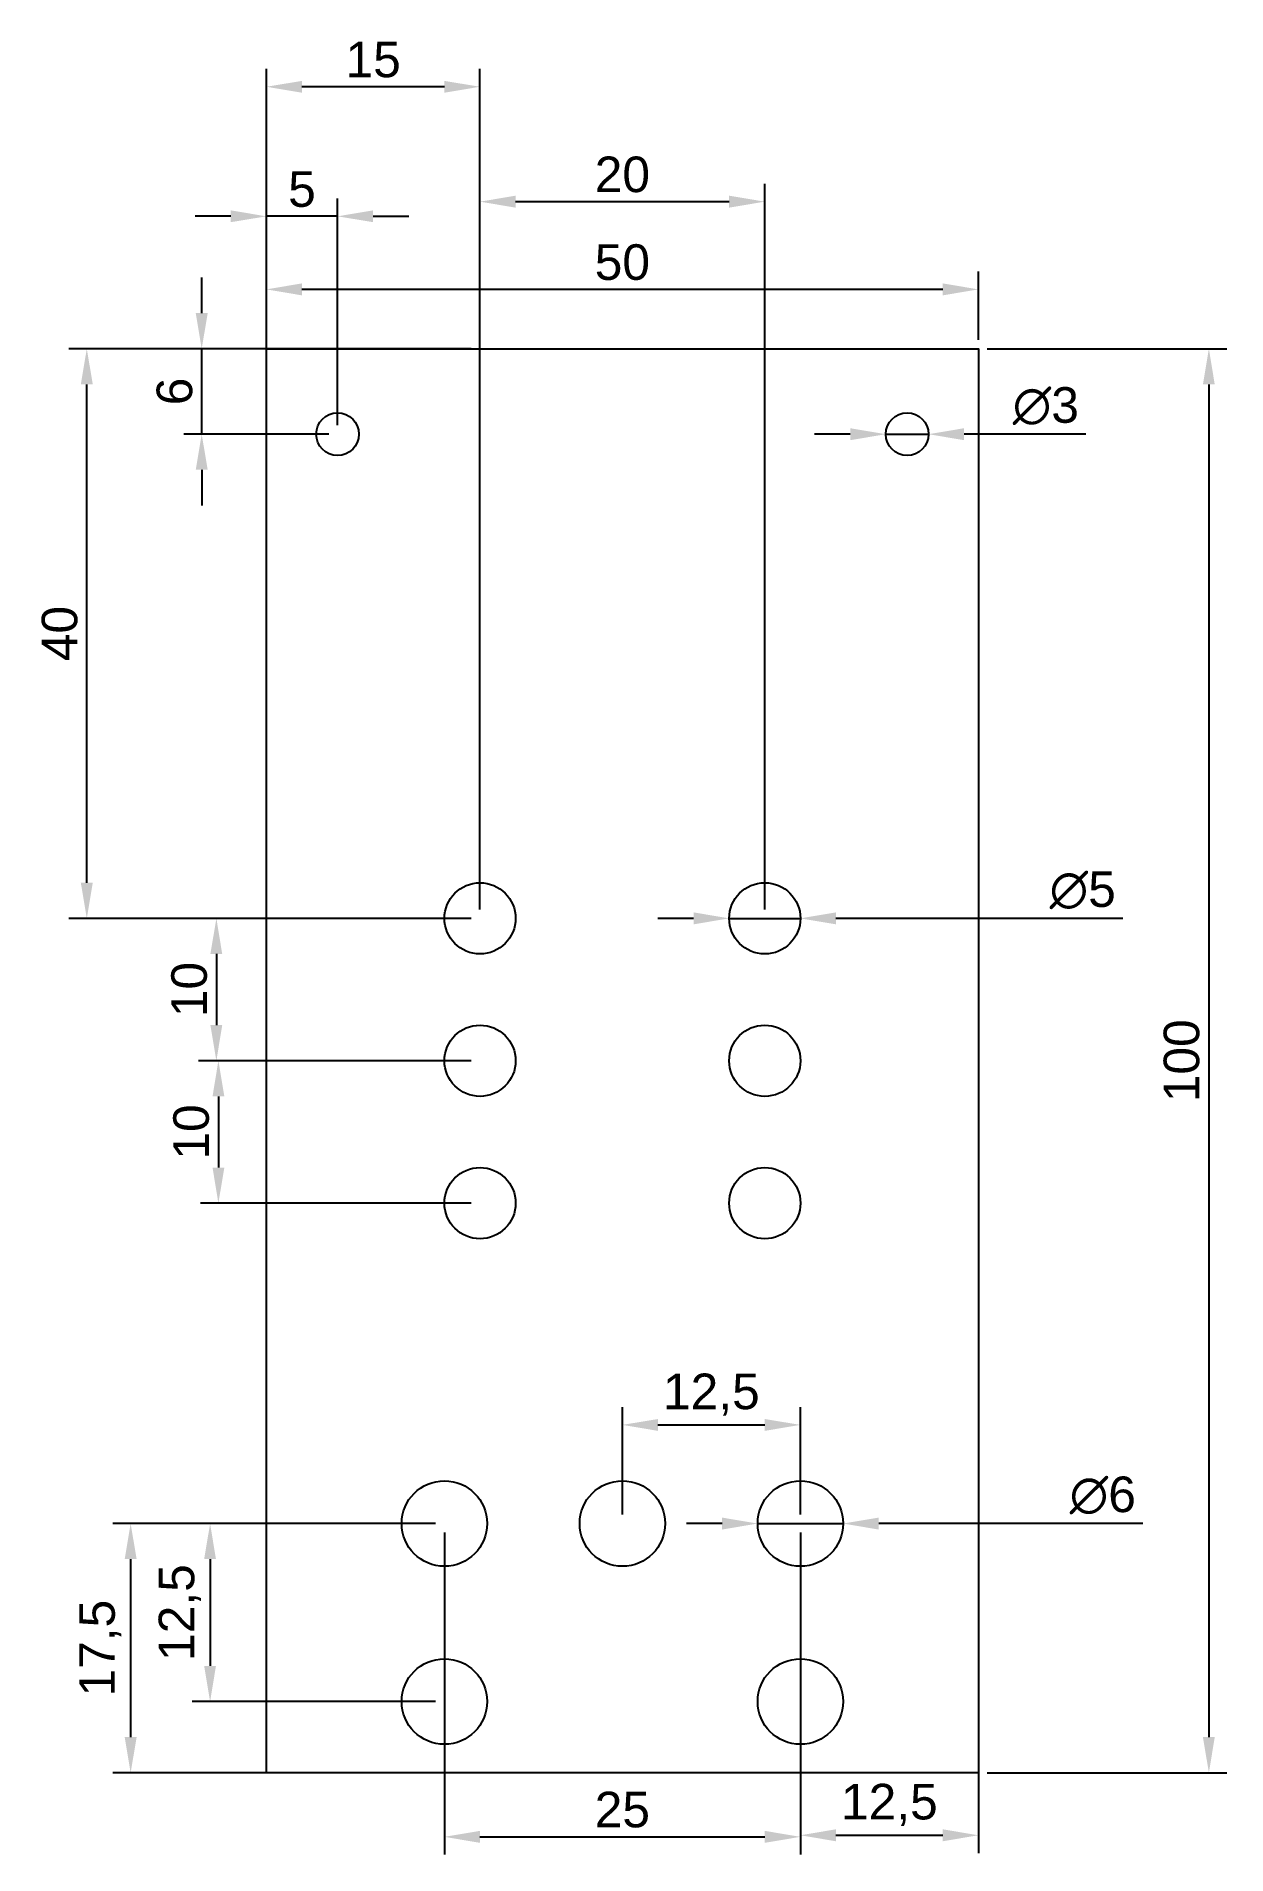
# Model space of a CAD drawing. Header units: millimetres. Extents: x 1582 to 3281, y 2020 to 4252.
# Drawn here: x 1582.1 to 1665.7, y 2020.5 to 2148.1 of the extents above; entities outside this region: 2.
import ezdxf

# ---------------------------------------------------------------- set-up
doc = ezdxf.new("R2010")
doc.units = ezdxf.units.MM
doc.styles.get("Standard").update_dxf_attribs({"font": 'arial.ttf'})
doc.dimstyles.new('ISO-25', dxfattribs={"dimtxt": 2.5, "dimasz": 2.5, "dimexe": 1.25, "dimexo": 0.625, "dimtad": 1, "dimtxsty": 'Standard', "dimcen": 2.5, "dimadec": 0, "dimazin": 0, "dimtfac": 1, "dimtmove": 0, "dimatfit": 3, "dimfxl": 1, "dimarcsym": 0})

# ---------------------------------------------------------------- blocks, each defined once
blk = doc.blocks.new('*D1')
at = {"color": 0, "lineweight": -2, "transparency": 16777216}
for p, q in [((1598.24, 2126.84), (1598.24, 2131.63)), ((1648.24, 2126.84), (1648.24, 2131.63)), ((1645.74, 2130.38), (1600.74, 2130.38))]:
    blk.add_line(p, q, dxfattribs=at)
at = {"color": 0, "transparency": 16777216}
for points in [[(1600.74, 2130.8), (1600.74, 2129.96), (1598.24, 2130.38)], [(1645.74, 2130.8), (1645.74, 2129.96), (1648.24, 2130.38)]]:
    blk.add_solid(points, dxfattribs=at)
at = {"layer": 'Defpoints', "color": 0, "transparency": 16777216}
for p in [(1598.24, 2130.38), (1598.24, 2126.21), (1648.24, 2126.21)]:
    blk.add_point(p, dxfattribs=at)
at = {"color": 0, "transparency": 16777216, "insert": (1623.24, 2132.28), "char_height": 2.5, "attachment_point": 5}
blk.add_mtext('50', dxfattribs=at)
blk = doc.blocks.new('*D2')
at = {"color": 0, "lineweight": -2, "transparency": 16777216}
for p, q in [((1648.87, 2126.21), (1665.68, 2126.21)), ((1664.43, 2123.71), (1664.43, 2028.71)), ((1648.87, 2026.21), (1665.68, 2026.21))]:
    blk.add_line(p, q, dxfattribs=at)
at = {"color": 0, "transparency": 16777216}
for points in [[(1664.01, 2123.71), (1664.84, 2123.71), (1664.43, 2126.21)], [(1664.01, 2028.71), (1664.84, 2028.71), (1664.43, 2026.21)]]:
    blk.add_solid(points, dxfattribs=at)
at = {"layer": 'Defpoints', "color": 0, "transparency": 16777216}
for p in [(1648.24, 2126.21), (1648.24, 2026.21), (1664.43, 2026.21)]:
    blk.add_point(p, dxfattribs=at)
at = {"color": 0, "transparency": 16777216, "insert": (1662.52, 2076.21), "char_height": 2.5, "attachment_point": 5, "rotation": 90}
blk.add_mtext('100', dxfattribs=at)
blk = doc.blocks.new('*D3')
at = {"color": 0, "lineweight": -2, "transparency": 16777216}
for p, q in [((1593.7, 2128.71), (1593.7, 2131.21)), ((1602.62, 2126.21), (1592.45, 2126.21)), ((1593.7, 2120.21), (1593.7, 2126.21)), ((1602.62, 2120.21), (1592.45, 2120.21)), ((1593.7, 2117.71), (1593.7, 2115.21))]:
    blk.add_line(p, q, dxfattribs=at)
at = {"color": 0, "transparency": 16777216}
for points in [[(1593.28, 2128.71), (1594.12, 2128.71), (1593.7, 2126.21)], [(1593.28, 2117.71), (1594.12, 2117.71), (1593.7, 2120.21)]]:
    blk.add_solid(points, dxfattribs=at)
at = {"layer": 'Defpoints', "color": 0, "transparency": 16777216}
for p in [(1593.7, 2126.21), (1603.24, 2126.21), (1603.24, 2120.21)]:
    blk.add_point(p, dxfattribs=at)
at = {"color": 0, "transparency": 16777216, "insert": (1591.8, 2123.21), "char_height": 2.5, "attachment_point": 5, "rotation": 90}
blk.add_mtext('6', dxfattribs=at)
blk = doc.blocks.new('*D4')
at = {"color": 0, "lineweight": -2, "transparency": 16777216}
for p, q in [((1598.24, 2120.84), (1598.24, 2136.76)), ((1603.24, 2120.84), (1603.24, 2136.76)), ((1595.74, 2135.51), (1593.24, 2135.51)), ((1603.24, 2135.51), (1598.24, 2135.51)), ((1605.74, 2135.51), (1608.24, 2135.51))]:
    blk.add_line(p, q, dxfattribs=at)
at = {"color": 0, "transparency": 16777216}
for points in [[(1595.74, 2135.93), (1595.74, 2135.1), (1598.24, 2135.51)], [(1605.74, 2135.93), (1605.74, 2135.1), (1603.24, 2135.51)]]:
    blk.add_solid(points, dxfattribs=at)
at = {"layer": 'Defpoints', "color": 0, "transparency": 16777216}
for p in [(1598.24, 2135.51), (1598.24, 2120.21), (1603.24, 2120.21)]:
    blk.add_point(p, dxfattribs=at)
at = {"color": 0, "transparency": 16777216, "insert": (1600.74, 2137.41), "char_height": 2.5, "attachment_point": 5}
blk.add_mtext('5', dxfattribs=at)
blk = doc.blocks.new('*D6')
at = {"color": 0, "lineweight": -2, "transparency": 16777216}
for p, q in [((1612.62, 2126.21), (1584.38, 2126.21)), ((1585.63, 2088.71), (1585.63, 2123.71)), ((1612.62, 2086.21), (1584.38, 2086.21))]:
    blk.add_line(p, q, dxfattribs=at)
at = {"color": 0, "transparency": 16777216}
for points in [[(1585.21, 2123.71), (1586.05, 2123.71), (1585.63, 2126.21)], [(1585.21, 2088.71), (1586.05, 2088.71), (1585.63, 2086.21)]]:
    blk.add_solid(points, dxfattribs=at)
at = {"layer": 'Defpoints', "color": 0, "transparency": 16777216}
for p in [(1585.63, 2126.21), (1613.24, 2126.21), (1613.24, 2086.21)]:
    blk.add_point(p, dxfattribs=at)
at = {"color": 0, "transparency": 16777216, "insert": (1583.73, 2106.21), "char_height": 2.5, "attachment_point": 5, "rotation": 90}
blk.add_mtext('40', dxfattribs=at)
blk = doc.blocks.new('*D7')
at = {"color": 0, "lineweight": -2, "transparency": 16777216}
for p, q in [((1598.24, 2086.84), (1598.24, 2145.86)), ((1613.24, 2086.84), (1613.24, 2145.86)), ((1610.74, 2144.61), (1600.74, 2144.61))]:
    blk.add_line(p, q, dxfattribs=at)
at = {"color": 0, "transparency": 16777216}
for points in [[(1600.74, 2145.02), (1600.74, 2144.19), (1598.24, 2144.61)], [(1610.74, 2145.02), (1610.74, 2144.19), (1613.24, 2144.61)]]:
    blk.add_solid(points, dxfattribs=at)
at = {"layer": 'Defpoints', "color": 0, "transparency": 16777216}
for p in [(1598.24, 2144.61), (1598.24, 2086.21), (1613.24, 2086.21)]:
    blk.add_point(p, dxfattribs=at)
at = {"color": 0, "transparency": 16777216, "insert": (1605.74, 2146.51), "char_height": 2.5, "attachment_point": 5}
blk.add_mtext('15', dxfattribs=at)
blk = doc.blocks.new('*D8')
at = {"color": 0, "lineweight": -2, "transparency": 16777216}
for p, q in [((1612.62, 2086.21), (1593.48, 2086.21)), ((1594.73, 2083.71), (1594.73, 2078.71)), ((1612.62, 2076.21), (1593.48, 2076.21))]:
    blk.add_line(p, q, dxfattribs=at)
at = {"color": 0, "transparency": 16777216}
for points in [[(1594.31, 2083.71), (1595.14, 2083.71), (1594.73, 2086.21)], [(1594.31, 2078.71), (1595.14, 2078.71), (1594.73, 2076.21)]]:
    blk.add_solid(points, dxfattribs=at)
at = {"layer": 'Defpoints', "color": 0, "transparency": 16777216}
for p in [(1613.24, 2086.21), (1594.73, 2076.21), (1613.24, 2076.21)]:
    blk.add_point(p, dxfattribs=at)
at = {"color": 0, "transparency": 16777216, "insert": (1592.83, 2081.21), "char_height": 2.5, "attachment_point": 5, "rotation": 90}
blk.add_mtext('10', dxfattribs=at)
blk = doc.blocks.new('*D9')
at = {"color": 0, "lineweight": -2, "transparency": 16777216}
for p, q in [((1612.62, 2076.21), (1593.62, 2076.21)), ((1594.87, 2073.71), (1594.87, 2068.71)), ((1612.62, 2066.21), (1593.62, 2066.21))]:
    blk.add_line(p, q, dxfattribs=at)
at = {"color": 0, "transparency": 16777216}
for points in [[(1594.46, 2073.71), (1595.29, 2073.71), (1594.87, 2076.21)], [(1594.46, 2068.71), (1595.29, 2068.71), (1594.87, 2066.21)]]:
    blk.add_solid(points, dxfattribs=at)
at = {"layer": 'Defpoints', "color": 0, "transparency": 16777216}
for p in [(1613.24, 2076.21), (1594.87, 2066.21), (1613.24, 2066.21)]:
    blk.add_point(p, dxfattribs=at)
at = {"color": 0, "transparency": 16777216, "insert": (1592.97, 2071.21), "char_height": 2.5, "attachment_point": 5, "rotation": 90}
blk.add_mtext('10', dxfattribs=at)
blk = doc.blocks.new('*D10')
at = {"color": 0, "lineweight": -2, "transparency": 16777216}
for p, q in [((1613.24, 2086.84), (1613.24, 2137.79)), ((1633.24, 2086.84), (1633.24, 2137.79)), ((1615.74, 2136.54), (1630.74, 2136.54))]:
    blk.add_line(p, q, dxfattribs=at)
at = {"color": 0, "transparency": 16777216}
for points in [[(1615.74, 2136.96), (1615.74, 2136.12), (1613.24, 2136.54)], [(1630.74, 2136.96), (1630.74, 2136.12), (1633.24, 2136.54)]]:
    blk.add_solid(points, dxfattribs=at)
at = {"layer": 'Defpoints', "color": 0, "transparency": 16777216}
for p in [(1633.24, 2136.54), (1613.24, 2086.21), (1633.24, 2086.21)]:
    blk.add_point(p, dxfattribs=at)
at = {"color": 0, "transparency": 16777216, "insert": (1623.24, 2138.44), "char_height": 2.5, "attachment_point": 5}
blk.add_mtext('20', dxfattribs=at)
blk = doc.blocks.new('*D11')
at = {"color": 0, "lineweight": -2, "transparency": 16777216}
for p, q in [((1610.12, 2043.71), (1593.04, 2043.71)), ((1594.29, 2041.21), (1594.29, 2033.71)), ((1610.12, 2031.21), (1593.04, 2031.21))]:
    blk.add_line(p, q, dxfattribs=at)
at = {"color": 0, "transparency": 16777216}
for points in [[(1593.87, 2041.21), (1594.7, 2041.21), (1594.29, 2043.71)], [(1593.87, 2033.71), (1594.7, 2033.71), (1594.29, 2031.21)]]:
    blk.add_solid(points, dxfattribs=at)
at = {"layer": 'Defpoints', "color": 0, "transparency": 16777216}
for p in [(1610.74, 2043.71), (1594.29, 2031.21), (1610.74, 2031.21)]:
    blk.add_point(p, dxfattribs=at)
at = {"color": 0, "transparency": 16777216, "insert": (1592.16, 2037.46), "char_height": 2.5, "attachment_point": 5, "rotation": 90}
blk.add_mtext('12,5', dxfattribs=at)
blk = doc.blocks.new('*D12')
at = {"color": 0, "lineweight": -2, "transparency": 16777216}
for p, q in [((1610.12, 2043.71), (1587.46, 2043.71)), ((1588.71, 2041.21), (1588.71, 2028.71)), ((1610.12, 2026.21), (1587.46, 2026.21))]:
    blk.add_line(p, q, dxfattribs=at)
at = {"color": 0, "transparency": 16777216}
for points in [[(1588.29, 2041.21), (1589.13, 2041.21), (1588.71, 2043.71)], [(1588.29, 2028.71), (1589.13, 2028.71), (1588.71, 2026.21)]]:
    blk.add_solid(points, dxfattribs=at)
at = {"layer": 'Defpoints', "color": 0, "transparency": 16777216}
for p in [(1610.74, 2043.71), (1588.71, 2026.21), (1610.74, 2026.21)]:
    blk.add_point(p, dxfattribs=at)
at = {"color": 0, "transparency": 16777216, "insert": (1586.58, 2034.96), "char_height": 2.5, "attachment_point": 5, "rotation": 90}
blk.add_mtext('17,5', dxfattribs=at)
blk = doc.blocks.new('*D13')
at = {"color": 0, "lineweight": -2, "transparency": 16777216}
for p, q in [((1610.74, 2043.09), (1610.74, 2020.46)), ((1635.74, 2043.09), (1635.74, 2020.46)), ((1613.24, 2021.71), (1633.24, 2021.71))]:
    blk.add_line(p, q, dxfattribs=at)
at = {"color": 0, "transparency": 16777216}
for points in [[(1613.24, 2022.13), (1613.24, 2021.29), (1610.74, 2021.71)], [(1633.24, 2022.13), (1633.24, 2021.29), (1635.74, 2021.71)]]:
    blk.add_solid(points, dxfattribs=at)
at = {"layer": 'Defpoints', "color": 0, "transparency": 16777216}
for p in [(1610.74, 2043.71), (1635.74, 2043.71), (1635.74, 2021.71)]:
    blk.add_point(p, dxfattribs=at)
at = {"color": 0, "transparency": 16777216, "insert": (1623.24, 2023.61), "char_height": 2.5, "attachment_point": 5}
blk.add_mtext('25', dxfattribs=at)
blk = doc.blocks.new('*D14')
at = {"color": 0, "lineweight": -2, "transparency": 16777216}
for p, q in [((1635.74, 2043.09), (1635.74, 2020.57)), ((1648.24, 2043.09), (1648.24, 2020.57)), ((1638.24, 2021.82), (1645.74, 2021.82))]:
    blk.add_line(p, q, dxfattribs=at)
at = {"color": 0, "transparency": 16777216}
for points in [[(1638.24, 2022.24), (1638.24, 2021.4), (1635.74, 2021.82)], [(1645.74, 2022.24), (1645.74, 2021.4), (1648.24, 2021.82)]]:
    blk.add_solid(points, dxfattribs=at)
at = {"layer": 'Defpoints', "color": 0, "transparency": 16777216}
for p in [(1635.74, 2043.71), (1648.24, 2043.71), (1648.24, 2021.82)]:
    blk.add_point(p, dxfattribs=at)
at = {"color": 0, "transparency": 16777216, "insert": (1641.99, 2023.95), "char_height": 2.5, "attachment_point": 5}
blk.add_mtext('12,5', dxfattribs=at)
blk = doc.blocks.new('*D15')
at = {"color": 0, "lineweight": -2, "transparency": 16777216}
for p, q in [((1623.24, 2044.34), (1623.24, 2051.89)), ((1635.74, 2044.34), (1635.74, 2051.89)), ((1625.74, 2050.64), (1633.24, 2050.64))]:
    blk.add_line(p, q, dxfattribs=at)
at = {"color": 0, "transparency": 16777216}
for points in [[(1625.74, 2051.05), (1625.74, 2050.22), (1623.24, 2050.64)], [(1633.24, 2051.05), (1633.24, 2050.22), (1635.74, 2050.64)]]:
    blk.add_solid(points, dxfattribs=at)
at = {"layer": 'Defpoints', "color": 0, "transparency": 16777216}
for p in [(1635.74, 2050.64), (1623.24, 2043.71), (1635.74, 2043.71)]:
    blk.add_point(p, dxfattribs=at)
at = {"color": 0, "transparency": 16777216, "insert": (1629.49, 2052.76), "char_height": 2.5, "attachment_point": 5}
blk.add_mtext('12,5', dxfattribs=at)
blk = doc.blocks.new('*D16')
at = {"color": 0, "lineweight": -2, "transparency": 16777216}
for p, q in [((1639.24, 2120.21), (1636.74, 2120.21)), ((1641.74, 2120.21), (1644.74, 2120.21)), ((1655.78, 2120.21), (1647.24, 2120.21))]:
    blk.add_line(p, q, dxfattribs=at)
at = {"color": 0, "transparency": 16777216}
for points in [[(1639.24, 2120.63), (1639.24, 2119.79), (1641.74, 2120.21)], [(1647.24, 2120.63), (1647.24, 2119.79), (1644.74, 2120.21)]]:
    blk.add_solid(points, dxfattribs=at)
at = {"layer": 'Defpoints', "color": 0, "transparency": 16777216}
for p in [(1641.74, 2120.21), (1644.74, 2120.21)]:
    blk.add_point(p, dxfattribs=at)
at = {"color": 0, "transparency": 16777216, "insert": (1652.98, 2122.18), "char_height": 2.5, "attachment_point": 5}
blk.add_mtext('∅3', dxfattribs=at)
blk = doc.blocks.new('*D17')
at = {"color": 0, "lineweight": -2, "transparency": 16777216}
for p, q in [((1628.24, 2086.21), (1625.74, 2086.21)), ((1630.74, 2086.21), (1635.74, 2086.21)), ((1658.38, 2086.21), (1638.24, 2086.21))]:
    blk.add_line(p, q, dxfattribs=at)
at = {"color": 0, "transparency": 16777216}
for points in [[(1628.24, 2086.63), (1628.24, 2085.79), (1630.74, 2086.21)], [(1638.24, 2086.63), (1638.24, 2085.79), (1635.74, 2086.21)]]:
    blk.add_solid(points, dxfattribs=at)
at = {"layer": 'Defpoints', "color": 0, "transparency": 16777216}
for p in [(1630.74, 2086.21), (1635.74, 2086.21)]:
    blk.add_point(p, dxfattribs=at)
at = {"color": 0, "transparency": 16777216, "insert": (1655.57, 2088.18), "char_height": 2.5, "attachment_point": 5}
blk.add_mtext('∅5', dxfattribs=at)
blk = doc.blocks.new('*D18')
at = {"color": 0, "lineweight": -2, "transparency": 16777216}
for p, q in [((1630.24, 2043.71), (1627.74, 2043.71)), ((1632.74, 2043.71), (1638.74, 2043.71)), ((1659.78, 2043.71), (1641.24, 2043.71))]:
    blk.add_line(p, q, dxfattribs=at)
at = {"color": 0, "transparency": 16777216}
for points in [[(1630.24, 2044.13), (1630.24, 2043.29), (1632.74, 2043.71)], [(1641.24, 2044.13), (1641.24, 2043.29), (1638.74, 2043.71)]]:
    blk.add_solid(points, dxfattribs=at)
at = {"layer": 'Defpoints', "color": 0, "transparency": 16777216}
for p in [(1632.74, 2043.71), (1638.74, 2043.71)]:
    blk.add_point(p, dxfattribs=at)
at = {"color": 0, "transparency": 16777216, "insert": (1656.98, 2045.68), "char_height": 2.5, "attachment_point": 5}
blk.add_mtext('∅6', dxfattribs=at)

msp = doc.modelspace()

# ---------------------------------------------------------------- linework, layer by layer
for points in [[(3281.487, 4252.422), (3266.487, 4252.422), (3266.487, 4212.422), (3281.487, 4212.422)], [(1598.243, 2126.211), (1648.243, 2126.211), (1648.243, 2026.211), (1598.243, 2026.211)]]:
    msp.add_lwpolyline(points, close=True)
for centre, radius in [((3246.487, 4162.422), 2.5), ((1603.243, 2120.211), 1.5), ((1643.243, 2120.211), 1.5), ((1613.243, 2086.211), 2.5), ((1613.243, 2086.211), 2.5), ((1633.243, 2086.211), 2.5), ((1613.243, 2076.211), 2.5), ((1633.243, 2076.211), 2.5), ((1613.243, 2066.211), 2.5), ((1633.243, 2066.211), 2.5), ((1610.743, 2043.711), 3), ((1623.243, 2043.711), 3), ((1635.743, 2043.711), 3), ((1610.743, 2031.211), 3), ((1635.743, 2031.211), 3)]:
    msp.add_circle(centre, radius)

# ---------------------------------------------------------------- dimensions: what is measured, and where the dimension line sits
for base, p1, p2, picture, middle in [((1598.243, 2144.606), (1613.243, 2086.211), (1598.243, 2086.211), '*D7', (1605.743, 2146.507)), ((1633.243, 2136.54), (1613.243, 2086.211), (1633.243, 2086.211), '*D10', (1623.243, 2138.442)), ((1598.243, 2135.514), (1603.243, 2120.211), (1598.243, 2120.211), '*D4', (1600.743, 2137.41)), ((1598.243, 2130.381), (1648.243, 2126.211), (1598.243, 2126.211), '*D1', (1623.243, 2132.282)), ((1635.743, 2050.637), (1623.243, 2043.711), (1635.743, 2043.711), '*D15', (1629.493, 2052.765)), ((1635.743, 2021.711), (1610.743, 2043.711), (1635.743, 2043.711), '*D13', (1623.243, 2023.612)), ((1648.243, 2021.819), (1635.743, 2043.711), (1648.243, 2043.711), '*D14', (1641.993, 2023.947))]:
    dim = msp.add_linear_dim(base=base, p1=p1, p2=p2, dimstyle='ISO-25')
    dim.commit()
    dim.dimension.update_dxf_attribs({"geometry": picture, "text_midpoint": middle})
for base, p1, p2, picture, middle in [((1593.7, 2126.211), (1603.243, 2120.211), (1603.243, 2126.211), '*D3', (1591.799, 2123.211)), ((1585.63, 2126.211), (1613.243, 2086.211), (1613.243, 2126.211), '*D6', (1583.729, 2106.211)), ((1664.426, 2026.211), (1648.243, 2126.211), (1648.243, 2026.211), '*D2', (1662.524, 2076.211)), ((1594.728, 2076.211), (1613.243, 2086.211), (1613.243, 2076.211), '*D8', (1592.826, 2081.211)), ((1594.874, 2066.211), (1613.243, 2076.211), (1613.243, 2066.211), '*D9', (1592.973, 2071.211)), ((1588.712, 2026.211), (1610.743, 2043.711), (1610.743, 2026.211), '*D12', (1586.584, 2034.961)), ((1594.287, 2031.211), (1610.743, 2043.711), (1610.743, 2031.211), '*D11', (1592.16, 2037.461))]:
    dim = msp.add_linear_dim(base=base, p1=p1, p2=p2, angle=90, dimstyle='ISO-25')
    dim.commit()
    dim.dimension.update_dxf_attribs({"geometry": picture, "text_midpoint": middle})
for p1, p2, picture, middle in [((1641.743, 2120.211), (1644.743, 2120.211), '*D16', (1652.978, 2120.211)), ((1630.743, 2086.211), (1635.743, 2086.211), '*D17', (1655.567, 2086.211)), ((1632.743, 2043.711), (1638.743, 2043.711), '*D18', (1656.979, 2043.711))]:
    dim = msp.add_diameter_dim_2p(p1=p1, p2=p2, dimstyle='ISO-25')
    dim.commit()
    dim.dimension.update_dxf_attribs({"geometry": picture, "text_midpoint": middle, "dimtype": 163})

doc.saveas('drawing.dxf')
